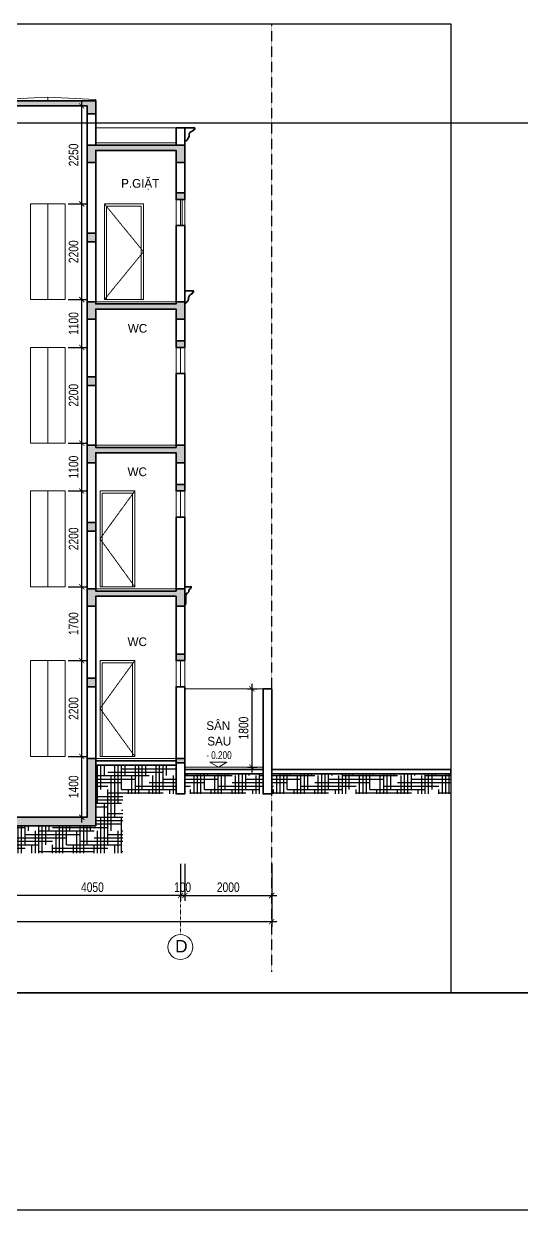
# Model space of a CAD drawing. Header units: millimetres. Extents: x -127141 to 682685, y -1234500 to 49778.
# Drawn here: x 520368 to 531819, y -200000 to -172725 of the extents above; entities that cross this region are included whole.
import ezdxf
from ezdxf.enums import TextEntityAlignment as Align

# ---------------------------------------------------------------- set-up
doc = ezdxf.new("R2010")
doc.units = ezdxf.units.MM
doc.header["$MEASUREMENT"] = 0
doc.linetypes.add('CENTER', pattern=[3, 1.5, -0.5, 0.5, -0.5])
doc.linetypes.add('HIDDEN', pattern=[0.75, 0.5, -0.25])
for name, color, linetype, lineweight in [('-CENTER', 143, 'CENTER', 13), ('-CONCRETE', 1, 'Continuous', 35), ('-DOOR', 137, 'Continuous', 9), ('-HATCH', 8, 'Continuous', 5), ('-KH', 143, 'Continuous', 13), ('-LINE1', 7, 'Continuous', 18), ('-TEXT', 7, 'Continuous', 15), ('-WALL', 4, 'Continuous', 35), ('A-NET THAY', 125, 'Continuous', 18), ('A-TUONG', 7, 'Continuous', 35), ('TEXT25', 2, 'Continuous', 13)]:
    doc.layers.add(name, color=color, linetype=linetype, lineweight=lineweight)
for name, color, linetype in [('-RANH GIOI LO DAT', 12, 'Continuous'), ('12. NET DIM', 252, 'Continuous'), ('13. NET HATCH', 251, 'Continuous')]:
    doc.layers.add(name, color=color, linetype=linetype)
doc.layers.add('LUOI GIONG', color=160, linetype='Continuous', plot=False)
doc.styles.add('1', font='arial.ttf')
doc.styles.add('AVANH', font='', dxfattribs={"width": 0.8})
doc.styles.add('SVN_AVO_thuong', font='')
doc.styles.get('AVANH').set_extended_font_data('.VnAvantH')
doc.styles.get('SVN_AVO_thuong').set_extended_font_data('SVN-Avo')
doc.dimstyles.new('C_100A3', dxfattribs={"dimscale": 100, "dimtxt": 2.2, "dimasz": 1.2, "dimexe": 1.2, "dimexo": 0, "dimgap": 0.75, "dimtad": 1, "dimdec": 0, "dimzin": 0, "dimdsep": 46, "dimtxsty": 'AVANH', "dimblk": 'ARCHTICK', "dimcen": 0, "dimdle": 1.2, "dimclrd": 256, "dimclre": 256, "dimclrt": 7, "dimadec": 0, "dimazin": 0, "dimtfac": 0.0001, "dimtdec": 0, "dimtix": 1, "dimtmove": 2, "dimatfit": 3, "dimfxl": 1.8, "dimtolj": 1, "dimtzin": 0, "dimarcsym": 0})
pattern_1 = [(50, (155045.33, 446280.92), (71.7260183, -6.2752135), [7.5, -82.5]), (355, (155045.33, 446280.92), (-13.875133, 75.2192134), [6, -66]), (100.4514, (155051.31, 446280.4), (57.850938, 68.943954), [6.374019, -70.114211]), (46.1842, (155045.33, 446300.92), (106.724105, -16.551901), [11.25, -123.75]), (96.6356, (155054.22, 446299.54), (93.46627, 97.411787), [9.561029, -105.1713]), (351.1842, (155045.33, 446300.92), (93.466195, 97.41186), [9, -99]), (21, (155055.33, 446295.92), (59.690705, -40.261889), [7.5, -82.5]), (326, (155055.33, 446295.92), (24.331533, 72.5150045), [6, -66]), (71.4514, (155060.304, 446292.565), (84.022263, 32.2530497), [6.374019, -70.114211]), (37.5, (155045.33, 446280.92), (1.2159855, 33.2893854), [0, -65.2, 0, -67, 0, -66.25]), (7.5, (155045.33, 446280.92), (26.3069537, 39.4411712), [0, -38.2, 0, -63.7, 0, -25.25]), (327.5, (155023.03, 446280.92), (53.3822436, -2.2554872), [0, -25, 0, -78, 0, -103.5]), (317.5, (155013.03, 446280.92), (58.318617, 10.0104982), [0, -32.5, 0, -51.8, 0, -73.5]), (45, (155045.33, 446280.92), (-30.0520382, 30.0520382), []), (45, (155045.33, 446293.17), (-30.0520382, 30.0520382), [])]

# ---------------------------------------------------------------- blocks, each defined once
blk = doc.blocks.new('A$Cd249ac7f')
at = {"layer": '-KH'}
blk.add_line((11, 0), (379, 0), dxfattribs=at)
blk.add_lwpolyline([(390, 118), (0, 118), (195, 0)], close=True, dxfattribs=at)
blk.add_solid([(195, 0), (195, 118), (390, 118), (195, 0)], dxfattribs=at)
blk = doc.blocks.new('_ArchTick')
at = {"color": 0, "linetype": 'ByBlock', "const_width": 0.15}
blk.add_lwpolyline([(-0.5, -0.5), (0.5, 0.5)], dxfattribs=at)
blk = doc.blocks.new('*D1628')
at = {"layer": '12. NET DIM', "lineweight": -2, "transparency": 16777216}
for p, q in [((519925, -192040), (519925, -192884)), ((523975, -192040), (523975, -192884)), ((524095, -192764), (519805, -192764))]:
    blk.add_line(p, q, dxfattribs=at)
at = {"layer": 'Defpoints', "color": 0, "transparency": 16777216}
for p in [(519925, -192040), (523975, -192040), (519925, -192764)]:
    blk.add_point(p, dxfattribs=at)
at = {"layer": '12. NET DIM', "lineweight": -2, "transparency": 16777216, "xscale": 119.9999999999999, "yscale": 119.9999999999999, "zscale": 119.9999999999999, "rotation": 180}
blk.add_blockref('_ArchTick', (519925, -192764), dxfattribs=at)
at = {"layer": '12. NET DIM', "lineweight": -2, "transparency": 16777216, "xscale": 119.9999999999999, "yscale": 119.9999999999999, "zscale": 119.9999999999999}
blk.add_blockref('_ArchTick', (523975, -192764), dxfattribs=at)
at = {"layer": '12. NET DIM', "color": 7, "transparency": 16777216, "insert": (521950, -192575), "char_height": 220, "attachment_point": 5, "style": 'AVANH'}
blk.add_mtext('\\A1;4050', dxfattribs=at)
blk = doc.blocks.new('*D1631')
at = {"layer": '12. NET DIM', "lineweight": -2, "transparency": 16777216}
for p, q in [((523975, -192040), (523975, -192884)), ((524075, -192040), (524075, -192884)), ((523975, -192764), (523855, -192764)), ((523975, -192764), (524075, -192764)), ((524075, -192764), (524195, -192764))]:
    blk.add_line(p, q, dxfattribs=at)
at = {"layer": 'Defpoints', "color": 0, "transparency": 16777216}
for p in [(523975, -192040), (524075, -192040), (524075, -192764)]:
    blk.add_point(p, dxfattribs=at)
at = {"layer": '12. NET DIM', "lineweight": -2, "transparency": 16777216, "xscale": 119.9999999999999, "yscale": 119.9999999999999, "zscale": 119.9999999999999}
blk.add_blockref('_ArchTick', (523975, -192764), dxfattribs=at)
at = {"layer": '12. NET DIM', "lineweight": -2, "transparency": 16777216, "xscale": 119.9999999999999, "yscale": 119.9999999999999, "zscale": 119.9999999999999, "rotation": 180}
blk.add_blockref('_ArchTick', (524075, -192764), dxfattribs=at)
at = {"layer": '12. NET DIM', "color": 7, "transparency": 16777216, "insert": (524025, -192575), "char_height": 220, "attachment_point": 5, "style": 'AVANH'}
blk.add_mtext('\\A1;100', dxfattribs=at)
blk = doc.blocks.new('*D1632')
at = {"layer": '12. NET DIM', "lineweight": -2, "transparency": 16777216}
for p, q in [((524075, -192040), (524075, -192884)), ((526075, -192040), (526075, -192884)), ((523955, -192764), (526195, -192764))]:
    blk.add_line(p, q, dxfattribs=at)
at = {"layer": 'Defpoints', "color": 0, "transparency": 16777216}
for p in [(524075, -192040), (526075, -192040), (526075, -192764)]:
    blk.add_point(p, dxfattribs=at)
at = {"layer": '12. NET DIM', "lineweight": -2, "transparency": 16777216, "xscale": 119.9999999999999, "yscale": 119.9999999999999, "zscale": 119.9999999999999, "rotation": 180}
blk.add_blockref('_ArchTick', (524075, -192764), dxfattribs=at)
at = {"layer": '12. NET DIM', "lineweight": -2, "transparency": 16777216, "xscale": 119.9999999999999, "yscale": 119.9999999999999, "zscale": 119.9999999999999}
blk.add_blockref('_ArchTick', (526075, -192764), dxfattribs=at)
at = {"layer": '12. NET DIM', "color": 7, "transparency": 16777216, "insert": (525075, -192575), "char_height": 220, "attachment_point": 5, "style": 'AVANH'}
blk.add_mtext('\\A1;2000', dxfattribs=at)
blk = doc.blocks.new('*D1553')
at = {"layer": '12. NET DIM', "lineweight": -2, "transparency": 16777216}
for p, q in [((521704, -191086), (521704, -189446)), ((521394, -189566), (521824, -189566)), ((521394, -190966), (521824, -190966))]:
    blk.add_line(p, q, dxfattribs=at)
at = {"layer": 'Defpoints', "color": 0, "transparency": 16777216}
for p in [(521394, -189566), (521704, -189566), (521394, -190966)]:
    blk.add_point(p, dxfattribs=at)
at = {"layer": '12. NET DIM', "lineweight": -2, "transparency": 16777216, "xscale": 119.9999999999999, "yscale": 119.9999999999999, "zscale": 119.9999999999999}
for p, rotation in [((521704, -189566), 90), ((521704, -190966), 270)]:
    blk.add_blockref('_ArchTick', p, dxfattribs=dict(at, rotation=rotation))
at = {"layer": '12. NET DIM', "color": 7, "transparency": 16777216, "insert": (521516, -190266), "char_height": 220, "attachment_point": 5, "rotation": 90, "style": 'AVANH'}
blk.add_mtext('\\A1;1400', dxfattribs=at)
blk = doc.blocks.new('*D1554')
at = {"layer": '12. NET DIM', "lineweight": -2, "transparency": 16777216}
for p, q in [((521394, -187366), (521824, -187366)), ((521704, -189686), (521704, -187246)), ((521394, -189566), (521824, -189566))]:
    blk.add_line(p, q, dxfattribs=at)
at = {"layer": 'Defpoints', "color": 0, "transparency": 16777216}
for p in [(521394, -187366), (521704, -187366), (521394, -189566)]:
    blk.add_point(p, dxfattribs=at)
at = {"layer": '12. NET DIM', "lineweight": -2, "transparency": 16777216, "xscale": 119.9999999999999, "yscale": 119.9999999999999, "zscale": 119.9999999999999}
for p, rotation in [((521704, -187366), 90), ((521704, -189566), 270)]:
    blk.add_blockref('_ArchTick', p, dxfattribs=dict(at, rotation=rotation))
at = {"layer": '12. NET DIM', "color": 7, "transparency": 16777216, "insert": (521516, -188466), "char_height": 220, "attachment_point": 5, "rotation": 90, "style": 'AVANH'}
blk.add_mtext('\\A1;2200', dxfattribs=at)
blk = doc.blocks.new('*D1555')
at = {"layer": '12. NET DIM', "lineweight": -2, "transparency": 16777216}
for p, q in [((521394, -185666), (521824, -185666)), ((521704, -187486), (521704, -185546)), ((521394, -187366), (521824, -187366))]:
    blk.add_line(p, q, dxfattribs=at)
at = {"layer": 'Defpoints', "color": 0, "transparency": 16777216}
for p in [(521394, -185666), (521704, -185666), (521394, -187366)]:
    blk.add_point(p, dxfattribs=at)
at = {"layer": '12. NET DIM', "lineweight": -2, "transparency": 16777216, "xscale": 119.9999999999999, "yscale": 119.9999999999999, "zscale": 119.9999999999999}
for p, rotation in [((521704, -185666), 90), ((521704, -187366), 270)]:
    blk.add_blockref('_ArchTick', p, dxfattribs=dict(at, rotation=rotation))
at = {"layer": '12. NET DIM', "color": 7, "transparency": 16777216, "insert": (521516, -186516), "char_height": 220, "attachment_point": 5, "rotation": 90, "style": 'AVANH'}
blk.add_mtext('\\A1;1700', dxfattribs=at)
blk = doc.blocks.new('*D1556')
at = {"layer": '12. NET DIM', "lineweight": -2, "transparency": 16777216}
for p, q in [((521394, -183466), (521824, -183466)), ((521704, -185786), (521704, -183346)), ((521394, -185666), (521824, -185666))]:
    blk.add_line(p, q, dxfattribs=at)
at = {"layer": 'Defpoints', "color": 0, "transparency": 16777216}
for p in [(521394, -183466), (521704, -183466), (521394, -185666)]:
    blk.add_point(p, dxfattribs=at)
at = {"layer": '12. NET DIM', "lineweight": -2, "transparency": 16777216, "xscale": 119.9999999999999, "yscale": 119.9999999999999, "zscale": 119.9999999999999}
for p, rotation in [((521704, -183466), 90), ((521704, -185666), 270)]:
    blk.add_blockref('_ArchTick', p, dxfattribs=dict(at, rotation=rotation))
at = {"layer": '12. NET DIM', "color": 7, "transparency": 16777216, "insert": (521516, -184566), "char_height": 220, "attachment_point": 5, "rotation": 90, "style": 'AVANH'}
blk.add_mtext('\\A1;2200', dxfattribs=at)
blk = doc.blocks.new('*D1557')
at = {"layer": '12. NET DIM', "lineweight": -2, "transparency": 16777216}
for p, q in [((521394, -182366), (521824, -182366)), ((521704, -183586), (521704, -182246)), ((521394, -183466), (521824, -183466))]:
    blk.add_line(p, q, dxfattribs=at)
at = {"layer": 'Defpoints', "color": 0, "transparency": 16777216}
for p in [(521394, -182366), (521704, -182366), (521394, -183466)]:
    blk.add_point(p, dxfattribs=at)
at = {"layer": '12. NET DIM', "lineweight": -2, "transparency": 16777216, "xscale": 119.9999999999999, "yscale": 119.9999999999999, "zscale": 119.9999999999999}
for p, rotation in [((521704, -182366), 90), ((521704, -183466), 270)]:
    blk.add_blockref('_ArchTick', p, dxfattribs=dict(at, rotation=rotation))
at = {"layer": '12. NET DIM', "color": 7, "transparency": 16777216, "insert": (521516, -182916), "char_height": 220, "attachment_point": 5, "rotation": 90, "style": 'AVANH'}
blk.add_mtext('\\A1;1100', dxfattribs=at)
blk = doc.blocks.new('*D1558')
at = {"layer": '12. NET DIM', "lineweight": -2, "transparency": 16777216}
for p, q in [((521394, -180166), (521824, -180166)), ((521704, -182486), (521704, -180046)), ((521394, -182366), (521824, -182366))]:
    blk.add_line(p, q, dxfattribs=at)
at = {"layer": 'Defpoints', "color": 0, "transparency": 16777216}
for p in [(521394, -180166), (521704, -180166), (521394, -182366)]:
    blk.add_point(p, dxfattribs=at)
at = {"layer": '12. NET DIM', "lineweight": -2, "transparency": 16777216, "xscale": 119.9999999999999, "yscale": 119.9999999999999, "zscale": 119.9999999999999}
for p, rotation in [((521704, -180166), 90), ((521704, -182366), 270)]:
    blk.add_blockref('_ArchTick', p, dxfattribs=dict(at, rotation=rotation))
at = {"layer": '12. NET DIM', "color": 7, "transparency": 16777216, "insert": (521516, -181266), "char_height": 220, "attachment_point": 5, "rotation": 90, "style": 'AVANH'}
blk.add_mtext('\\A1;2200', dxfattribs=at)
blk = doc.blocks.new('*D1559')
at = {"layer": '12. NET DIM', "lineweight": -2, "transparency": 16777216}
for p, q in [((521394, -179066), (521824, -179066)), ((521704, -180286), (521704, -178946)), ((521394, -180166), (521824, -180166))]:
    blk.add_line(p, q, dxfattribs=at)
at = {"layer": 'Defpoints', "color": 0, "transparency": 16777216}
for p in [(521394, -179066), (521704, -179066), (521394, -180166)]:
    blk.add_point(p, dxfattribs=at)
at = {"layer": '12. NET DIM', "lineweight": -2, "transparency": 16777216, "xscale": 119.9999999999999, "yscale": 119.9999999999999, "zscale": 119.9999999999999}
for p, rotation in [((521704, -179066), 90), ((521704, -180166), 270)]:
    blk.add_blockref('_ArchTick', p, dxfattribs=dict(at, rotation=rotation))
at = {"layer": '12. NET DIM', "color": 7, "transparency": 16777216, "insert": (521516, -179616), "char_height": 220, "attachment_point": 5, "rotation": 90, "style": 'AVANH'}
blk.add_mtext('\\A1;1100', dxfattribs=at)
blk = doc.blocks.new('*D1560')
at = {"layer": '12. NET DIM', "lineweight": -2, "transparency": 16777216}
for p, q in [((521394, -176866), (521824, -176866)), ((521704, -179186), (521704, -176746)), ((521394, -179066), (521824, -179066))]:
    blk.add_line(p, q, dxfattribs=at)
at = {"layer": 'Defpoints', "color": 0, "transparency": 16777216}
for p in [(521394, -176866), (521704, -176866), (521394, -179066)]:
    blk.add_point(p, dxfattribs=at)
at = {"layer": '12. NET DIM', "lineweight": -2, "transparency": 16777216, "xscale": 119.9999999999999, "yscale": 119.9999999999999, "zscale": 119.9999999999999}
for p, rotation in [((521704, -176866), 90), ((521704, -179066), 270)]:
    blk.add_blockref('_ArchTick', p, dxfattribs=dict(at, rotation=rotation))
at = {"layer": '12. NET DIM', "color": 7, "transparency": 16777216, "insert": (521516, -177966), "char_height": 220, "attachment_point": 5, "rotation": 90, "style": 'AVANH'}
blk.add_mtext('\\A1;2200', dxfattribs=at)
blk = doc.blocks.new('*D1561')
at = {"layer": '12. NET DIM', "lineweight": -2, "transparency": 16777216}
for p, q in [((521704, -176986), (521704, -174496)), ((521394, -174616), (521824, -174616)), ((521394, -176866), (521824, -176866))]:
    blk.add_line(p, q, dxfattribs=at)
at = {"layer": 'Defpoints', "color": 0, "transparency": 16777216}
for p in [(521394, -174616), (521704, -174616), (521394, -176866)]:
    blk.add_point(p, dxfattribs=at)
at = {"layer": '12. NET DIM', "lineweight": -2, "transparency": 16777216, "xscale": 119.9999999999999, "yscale": 119.9999999999999, "zscale": 119.9999999999999}
for p, rotation in [((521704, -174616), 90), ((521704, -176866), 270)]:
    blk.add_blockref('_ArchTick', p, dxfattribs=dict(at, rotation=rotation))
at = {"layer": '12. NET DIM', "color": 7, "transparency": 16777216, "insert": (521516, -175741), "char_height": 220, "attachment_point": 5, "rotation": 90, "style": 'AVANH'}
blk.add_mtext('\\A1;2250', dxfattribs=at)
blk = doc.blocks.new('*D1563')
at = {"layer": '12. NET DIM', "lineweight": -2, "transparency": 16777216}
for p, q in [((507655, -192224), (507655, -193484)), ((526075, -192224), (526075, -193484)), ((507535, -193364), (526195, -193364))]:
    blk.add_line(p, q, dxfattribs=at)
at = {"layer": 'Defpoints', "color": 0, "transparency": 16777216}
for p in [(507655, -192224), (526075, -192224), (526075, -193364)]:
    blk.add_point(p, dxfattribs=at)
at = {"layer": '12. NET DIM', "lineweight": -2, "transparency": 16777216, "xscale": 119.9999999999999, "yscale": 119.9999999999999, "zscale": 119.9999999999999, "rotation": 180}
blk.add_blockref('_ArchTick', (507655, -193364), dxfattribs=at)
at = {"layer": '12. NET DIM', "lineweight": -2, "transparency": 16777216, "xscale": 119.9999999999999, "yscale": 119.9999999999999, "zscale": 119.9999999999999}
blk.add_blockref('_ArchTick', (526075, -193364), dxfattribs=at)
at = {"layer": '12. NET DIM', "color": 7, "transparency": 16777216, "insert": (516865, -193175), "char_height": 220, "attachment_point": 5, "style": 'AVANH'}
blk.add_mtext('\\A1;18420', dxfattribs=at)
blk = doc.blocks.new('*D1564')
at = {"layer": '12. NET DIM', "lineweight": -2, "transparency": 16777216}
for p, q in [((525618, -187896), (525618, -189936)), ((525522, -188016), (525738, -188016)), ((525522, -189816), (525738, -189816))]:
    blk.add_line(p, q, dxfattribs=at)
at = {"layer": 'Defpoints', "color": 0, "transparency": 16777216}
for p in [(525522, -188016), (525522, -189816), (525618, -189816)]:
    blk.add_point(p, dxfattribs=at)
at = {"layer": '12. NET DIM', "lineweight": -2, "transparency": 16777216, "xscale": 119.9999999999999, "yscale": 119.9999999999999, "zscale": 119.9999999999999}
for p, rotation in [((525618, -188016), 90), ((525618, -189816), 270)]:
    blk.add_blockref('_ArchTick', p, dxfattribs=dict(at, rotation=rotation))
at = {"layer": '12. NET DIM', "color": 7, "transparency": 16777216, "insert": (525429, -188916), "char_height": 220, "attachment_point": 5, "rotation": 90, "style": 'AVANH'}
blk.add_mtext('\\A1;1800', dxfattribs=at)
blk = doc.blocks.new('BB')
at = {"layer": 'A-NET THAY', "color": 2, "true_color": 0xf1eb1f}
blk.add_lwpolyline([(0, 33264), (47040, 33264), (47040, 0), (0, 0)], close=True, dxfattribs=at)

msp = doc.modelspace()

# ---------------------------------------------------------------- hatches: boundary and pattern name
at = {"layer": '13. NET HATCH'}
h = msp.add_hatch(dxfattribs=at)
h.set_pattern_fill('CHAU-01', color=256, scale=10, pattern_type=2)
h.set_pattern_definition(pattern_1)
h.paths.add_polyline_path([(524075, -179115.8), (523875, -179115.8), (523875, -179165.8), (522025, -179165.8), (522025, -179115.8), (521825, -179115.8), (521825, -179515.8), (522025, -179515.8), (522025, -179285.8), (523875, -179285.8), (523875, -179515.8), (524075, -179515.8)])
h.paths.add_polyline_path([(523225, -185885.8), (522025, -185885.8), (522025, -186115.8), (521825, -186115.8), (521825, -185715.8), (522025, -185715.8), (522025, -185765.8), (523425, -185765.8), (523875, -185765.8), (523875, -185715.8), (524075, -185715.8), (524075, -186115.8), (523875, -186115.8), (523875, -185885.8)])
h.paths.add_polyline_path([(521825, -182415.8), (522025, -182415.8), (522025, -182465.8), (523875, -182465.8), (523875, -182415.8), (524075, -182415.8), (524075, -182815.8), (523875, -182815.8), (523875, -182585.8), (522025, -182585.8), (522025, -182815.8), (521825, -182815.8)])
h.paths.add_polyline_path([(523875, -180015.8), (524075, -180015.8), (524075, -180165.8), (523875, -180165.8)])
h.paths.add_polyline_path([(523875, -183315.8), (524075, -183315.8), (524075, -183465.8), (523875, -183465.8)])
h.paths.add_polyline_path([(515325, -176727.2), (515325, -176877.2), (515125, -176877.2), (515125, -176727.2)])
h.paths.add_polyline_path([(519825, -174495.8), (522025, -174495.8), (522025, -174795.8), (521825, -174795.8), (521825, -174615.8), (520025, -174615.8), (520025, -174795.8), (519825, -174795.8)])
h.paths.add_polyline_path([(515125, -175515.8), (520025, -175515.8), (520025, -175915.8), (519825, -175915.8), (519825, -175635.8), (515325, -175635.8), (515325, -175915.8), (515125, -175915.8)])
h.paths.add_polyline_path([(521825, -175515.8), (524075, -175515.8), (524075, -175915.8), (523875, -175915.8), (523875, -175635.8), (522025, -175635.8), (522025, -175915.8), (521825, -175915.8)])
h.paths.add_polyline_path([(510390, -179115.8), (510590, -179115.8), (510590, -179165.8), (515125, -179165.8), (515125, -179115.8), (515325, -179115.8), (515325, -179515.8), (515125, -179515.8), (515125, -179285.8), (510590, -179285.8), (510590, -179515.8), (510390, -179515.8)])
h.paths.add_polyline_path([(523875, -176615.8), (524075, -176615.8), (524075, -176765.8), (523875, -176765.8)])
h.paths.add_polyline_path([(519825, -177540.8), (520025, -177540.8), (520025, -177740.8), (519825, -177740.8)])
h.paths.add_polyline_path([(521825, -177540.8), (522025, -177540.8), (522025, -177740.8), (521825, -177740.8)])
h.paths.add_polyline_path([(519825, -179115.8), (520025, -179115.8), (520025, -179515.8), (519825, -179515.8)])
h.paths.add_polyline_path([(521825, -180840.8), (522025, -180840.8), (522025, -181040.8), (521825, -181040.8)])
h.paths.add_polyline_path([(519825, -180840.8), (520025, -180840.8), (520025, -181040.8), (519825, -181040.8)])
h.paths.add_polyline_path([(510390, -179915.8), (510590, -179915.8), (510590, -180065.8), (510390, -180065.8)])
edge = h.paths.add_edge_path()
edge.add_line((518770.2, -181834.7), (516366.4, -180164.8))
edge.add_arc((515341.7, -181922.1), 2034.3, 59.75422, 93.28903)
edge.add_line((515225, -179891.2), (515225, -179791))
edge.add_arc((515341.7, -181922.1), 2134.3, 59.64645, 93.13477, ccw=False)
edge.add_line((516420.3, -180080.4), (518825, -181751.1))
edge.add_arc((520027.2, -179804.3), 2288.1, 238.30465, 267.44123)
edge.add_line((519925, -182090), (519925, -182190.1))
edge.add_arc((520027.2, -179804.3), 2388.1, 238.23916, 267.54845, ccw=False)
h.paths.add_polyline_path([(519825, -182415.8), (520025, -182415.8), (520025, -182815.8), (519825, -182815.8)])
h.paths.add_polyline_path([(521825, -184190.8), (522025, -184190.8), (522025, -184390.8), (521825, -184390.8)])
h.paths.add_polyline_path([(519825, -184190.8), (520025, -184190.8), (520025, -184390.8), (519825, -184390.8)])
h.paths.add_polyline_path([(509189.7, -183215.4), (509389.7, -183215.4), (509389.7, -183315.4), (509189.7, -183315.4)])
h.paths.add_polyline_path([(510390, -183215.8), (510590, -183215.8), (510590, -183365.8), (510390, -183365.8)])
h.paths.add_polyline_path([(510390, -186465.8), (510590, -186465.8), (510590, -186615.8), (510390, -186615.8)])
h.paths.add_polyline_path([(511590, -186465.8), (511790, -186465.8), (511790, -186615.8), (511590, -186615.8)])
h.paths.add_polyline_path([(519825, -187765.8), (520025, -187765.8), (520025, -187965.8), (519825, -187965.8)])
h.paths.add_polyline_path([(521825, -187765.8), (522025, -187765.8), (522025, -187965.8), (521825, -187965.8)])
h.paths.add_polyline_path([(523875, -187215.8), (524075, -187215.8), (524075, -187365.8), (523875, -187365.8)])
h.paths.add_polyline_path([(510389.6, -181914.9), (510590, -181914.9), (510590, -182114.9), (510390, -182114.9), (510390, -182025.1), (509389.7, -182491.5), (509389.7, -182815.8), (508885, -182810.8), (508885, -182616.5)])
h.paths.add_polyline_path([(510390, -182415.8), (515325, -182415.8), (515325, -182815.8), (515125, -182815.8), (515125, -182535.8), (510590, -182535.8), (510590, -182815.8), (510390, -182815.8)])
edge = h.paths.add_edge_path()
edge.add_arc((515341.7, -185222.1), 2034.3, 59.75422, 93.28903)
edge.add_line((515225, -183191.2), (515225, -183091))
edge.add_arc((515341.7, -185222.1), 2134.3, 59.64645, 93.13477, ccw=False)
edge.add_line((516420.3, -183380.4), (518825, -185051.1))
edge.add_arc((520027.2, -183104.3), 2288.1, 238.30465, 267.44123)
edge.add_line((519925, -185390), (519925, -185490.1))
edge.add_arc((520027.2, -183104.3), 2388.1, 238.23916, 267.54845, ccw=False)
edge.add_line((518770.2, -185134.7), (516366.4, -183464.8))
h.paths.add_polyline_path([(519825, -185765.8), (520025, -185765.8), (520025, -186115.8), (519825, -186115.8)])
h.paths.add_polyline_path([(510590, -185835.8), (510590, -186115.8), (510390, -186115.8), (510390, -185885.8), (509390, -185885.8), (509390, -186085.8), (509190, -186085.8), (509190, -185765.8), (510390, -185765.8), (510390, -185715.8), (515325, -185715.8), (515325, -186115.8), (515125, -186115.8), (515125, -185835.8)])
edge = h.paths.add_edge_path()
edge.add_line((515225, -186609.6), (515225, -186508.4))
edge.add_arc((514810.9, -189219.5), 2742.6, 56.49027, 81.31495, ccw=False)
edge.add_line((516325, -186932.8), (518917.4, -188691))
edge.add_arc((520085.7, -186983.2), 2069.2, 235.62527, 265.54758)
edge.add_line((519925, -189046.2), (519925, -189146.4))
edge.add_arc((520085.7, -186983.2), 2169.2, 235.63057, 265.75322, ccw=False)
edge.add_line((518861.1, -188773.7), (516269.4, -187015.8))
edge.add_arc((514810.9, -189219.5), 2642.6, 56.50223, 80.9836)
h = msp.add_hatch(dxfattribs=at)
h.set_pattern_fill('HOUND', color=256, scale=50)
h.set_pattern_definition([(0, (149876.55, -284942.26), (317.5, 79.375), [1270, -635]), (90, (149876.55, -284942.26), (-79.375, -317.5), [1270, -635])])
h.paths.add_polyline_path([(526075.5, -189965.7), (530197.5, -189965.7), (530197.5, -190429.8), (526075.5, -190429.8)])
h.paths.add_polyline_path([(524075, -189965.8), (525875.5, -189965.8), (525875.5, -190429.8), (524075, -190429.8)])
h.paths.add_polyline_path([(523425, -189765.7), (523875, -189765.7), (523875, -190429.8), (523425, -190429.8)])
h.paths.add_polyline_path([(522025, -189765.8), (523425, -189765.8), (523424.6, -190429.8), (522653.1, -190429.8), (522653.1, -191793.4), (519241.5, -191793.4), (519241.5, -190429.8), (512525, -190429.8), (512525, -189715.8), (519825, -189715.8), (519825, -191165.8), (522025, -191165.8)])
h.paths.add_polyline_path([(511325, -189765.8), (512325, -189765.8), (512325, -190429.8), (511325, -190429.8)])
h.paths.add_polyline_path([(507855.1, -189915.8), (511125, -189915.8), (511125, -190429.8), (507855.1, -190429.8)])
h = msp.add_hatch(dxfattribs=at)
h.set_pattern_fill('CHAU-01', color=256, scale=10, pattern_type=2)
h.set_pattern_definition(pattern_1)
h.paths.add_polyline_path([(519825, -189615.8), (520025, -189615.8), (520025, -190965.8), (521825, -190965.8), (521825, -189615.8), (522025, -189615.8), (522025, -191165.8), (519825, -191165.8)])
h = msp.add_hatch(dxfattribs=at)
h.set_pattern_fill('CHAU-01', color=256, scale=10, pattern_type=2)
h.set_pattern_definition([(50, (153445.33, 446280.92), (71.7260183, -6.2752135), [7.5, -82.5]), (355, (153445.33, 446280.92), (-13.875133, 75.2192134), [6, -66]), (100.4514, (153451.31, 446280.4), (57.850938, 68.943954), [6.374019, -70.114211]), (46.1842, (153445.33, 446300.92), (106.724105, -16.551901), [11.25, -123.75]), (96.6356, (153454.22, 446299.54), (93.46627, 97.411787), [9.561029, -105.1713]), (351.1842, (153445.33, 446300.92), (93.466195, 97.41186), [9, -99]), (21, (153455.33, 446295.92), (59.690705, -40.261889), [7.5, -82.5]), (326, (153455.33, 446295.92), (24.331533, 72.5150045), [6, -66]), (71.4514, (153460.304, 446292.565), (84.022263, 32.2530497), [6.374019, -70.114211]), (37.5, (153445.33, 446280.92), (1.2159855, 33.2893854), [0, -65.2, 0, -67, 0, -66.25]), (7.5, (153445.33, 446280.92), (26.3069537, 39.4411712), [0, -38.2, 0, -63.7, 0, -25.25]), (327.5, (153423.03, 446280.92), (53.3822436, -2.2554872), [0, -25, 0, -78, 0, -103.5]), (317.5, (153413.03, 446280.92), (58.318617, 10.0104982), [0, -32.5, 0, -51.8, 0, -73.5]), (45, (153445.33, 446280.92), (-30.0520382, 30.0520382), []), (45, (153445.33, 446293.17), (-30.0520382, 30.0520382), [])])
h.paths.add_polyline_path([(521824.5, -189615.8), (521824.5, -189715.8), (521825, -189715.8)])
h.paths.add_polyline_path([(523875, -189615.8), (524074.5, -189615.8), (524074.5, -189715.8), (523875, -189715.8)])

# ---------------------------------------------------------------- linework, layer by layer
at = {"layer": '-CENTER', "ltscale": 0.1}
msp.add_lwpolyline([(523975, -192040.2), (523975, -193662.2)], dxfattribs=at)
at = {"layer": '-CONCRETE'}
for points in [[(519825, -174495.8), (522025, -174495.8), (522025, -174795.8), (521825, -174795.8), (521825, -174615.8), (520025, -174615.8), (520025, -174795.8), (519825, -174795.8)], [(521825, -175515.8), (524075, -175515.8), (524075, -175915.8), (523875, -175915.8), (523875, -175635.8), (522025, -175635.8), (522025, -175915.8), (521825, -175915.8)], [(523875, -176615.8), (524075, -176615.8), (524075, -176765.8), (523875, -176765.8)], [(521825, -177540.8), (522025, -177540.8), (522025, -177740.8), (521825, -177740.8)], [(524075, -179115.8), (523875, -179115.8), (523875, -179165.8), (522025, -179165.8), (522025, -179115.8), (521825, -179115.8), (521825, -179515.8), (522025, -179515.8), (522025, -179285.8), (523875, -179285.8), (523875, -179515.8), (524075, -179515.8)], [(523875, -180015.8), (524075, -180015.8), (524075, -180165.8), (523875, -180165.8)], [(521825, -180840.8), (522025, -180840.8), (522025, -181040.8), (521825, -181040.8)], [(521825, -182415.8), (522025, -182415.8), (522025, -182465.8), (523875, -182465.8), (523875, -182415.8), (524075, -182415.8), (524075, -182815.8), (523875, -182815.8), (523875, -182585.8), (522025, -182585.8), (522025, -182815.8), (521825, -182815.8)], [(523875, -183315.8), (524075, -183315.8), (524075, -183465.8), (523875, -183465.8)], [(521825, -184190.8), (522025, -184190.8), (522025, -184390.8), (521825, -184390.8)], [(523225, -185885.8), (522025, -185885.8), (522025, -186115.8), (521825, -186115.8), (521825, -185715.8), (522025, -185715.8), (522025, -185765.8), (523875, -185765.8), (523875, -185715.8), (524075, -185715.8), (524075, -186115.8), (523875, -186115.8), (523875, -185885.8), (523575, -185885.8)], [(523875, -187215.8), (524075, -187215.8), (524075, -187365.8), (523875, -187365.8)], [(521825, -187765.8), (522025, -187765.8), (522025, -187965.8), (521825, -187965.8)], [(519825, -189615.8), (520025, -189615.8), (520025, -190965.8), (521825, -190965.8), (521825, -189615.8), (522025, -189615.8), (522025, -191165.8), (519825, -191165.8)], [(523875, -189665.8), (522025, -189665.8), (522025, -189765.8), (523875, -189765.8)], [(523875, -189615.8), (524074.5, -189615.8), (524074.5, -189715.8), (523875, -189715.8)], [(525875.5, -189865.8), (524075, -189865.8), (524075, -189965.8), (525875.5, -189965.8)], [(530197.5, -189865.7), (526075.5, -189865.7), (526075.5, -189965.7), (530197.5, -189965.7)]]:
    msp.add_lwpolyline(points, close=True, dxfattribs=at)
at = {"layer": '-DOOR', "lineweight": 9}
for points in [[(523075, -179065.8), (522275, -179065.8), (522275, -176915.8), (523075, -176915.8)], [(524075, -176765.8), (523875, -176765.8), (523875, -177365.8), (524075, -177365.8)], [(523975, -177365.8), (524013, -177365.8), (524013, -176765.8), (523975, -176765.8)], [(523875, -180165.8), (524075, -180165.8), (524075, -180765.8), (523875, -180765.8)], [(522175, -185665.8), (522875, -185665.8), (522875, -183515.8), (522175, -183515.8)], [(523875, -183465.8), (524075, -183465.8), (524075, -184065.8), (523875, -184065.8)], [(524075, -187365.8), (523875, -187365.8), (523875, -187965.8), (524075, -187965.8)], [(522175, -189565.8), (522875, -189565.8), (522875, -187415.8), (522175, -187415.8)]]:
    msp.add_lwpolyline(points, close=True, dxfattribs=at)
for points in [[(523975, -180765.8), (523975, -180165.8)], [(523975, -184065.8), (523975, -183465.8)], [(523975, -187365.8), (523975, -187965.8)]]:
    msp.add_lwpolyline(points, dxfattribs=at)
at = {"layer": '-HATCH', "linetype": 'HIDDEN', "ltscale": 3}
for points in [[(522225, -176865.8), (523125, -177965.8), (522225, -179065.8)], [(522925, -183465.8), (522125, -184565.8), (522925, -185665.8)], [(522925, -187365.8), (522125, -188465.8), (522925, -189565.8)]]:
    msp.add_lwpolyline(points, dxfattribs=at)
at = {"layer": '-KH'}
msp.add_circle((523975, -193948.5), 286.3, dxfattribs=at)
at = {"layer": '-LINE1'}
for p, q in [((522025, -175465.8), (523874.5, -175465.8)), ((522025, -179115.8), (523874.5, -179115.8)), ((522025.1, -182415.8), (523874.5, -182415.8)), ((522025, -189615.8), (523875, -189615.8))]:
    msp.add_line(p, q, dxfattribs=at)
at = {"layer": '-LINE1', "lineweight": 20}
for points in [[(519825, -174495.8), (519825, -174465.8), (520925, -174415.8)], [(520925, -174495.8), (520925, -174415.8)], [(522025, -174495.8), (522025, -174465.8), (520925, -174415.8)], [(520925, -174495.8), (520925, -174415.8)], [(522025, -175115.8), (523875, -175115.8)]]:
    msp.add_lwpolyline(points, dxfattribs=at)
at = {"layer": '-LINE1'}
for points in [[(520925, -179065.8), (520925, -176865.8), (521325, -176865.8), (521325, -179065.8), (520525, -179065.8), (520525, -176865.8), (520925, -176865.8), (520925, -179065.8)], [(520925, -182365.8), (520925, -180165.8), (521325, -180165.8), (521325, -182365.8), (520525, -182365.8), (520525, -180165.8), (520925, -180165.8), (520925, -182365.8)], [(520925, -185665.8), (520925, -183465.8), (521325, -183465.8), (521325, -185665.8), (520525, -185665.8), (520525, -183465.8), (520925, -183465.8), (520925, -185665.8)], [(523875, -185715.8), (522025, -185715.8)], [(520925, -189565.8), (520925, -187365.8), (521325, -187365.8), (521325, -189565.8), (520525, -189565.8), (520525, -187365.8), (520925, -187365.8), (520925, -189565.8)], [(525875.5, -188015.8), (524075, -188015.8)], [(523875, -189615.8), (523575, -189615.8)], [(525875.5, -189815.8), (524075, -189815.8)]]:
    msp.add_lwpolyline(points, dxfattribs=at)
for points in [[(523125, -179065.8), (522225, -179065.8), (522225, -176865.8), (523125, -176865.8)], [(522125, -185665.8), (522925, -185665.8), (522925, -183465.8), (522125, -183465.8)], [(522125, -189565.8), (522925, -189565.8), (522925, -187365.8), (522125, -187365.8)]]:
    msp.add_lwpolyline(points, close=True, dxfattribs=at)
at = {"layer": '-RANH GIOI LO DAT', "linetype": 'HIDDEN', "ltscale": 10}
msp.add_lwpolyline([(526075.5, -194519.6), (526075.5, -172725)], dxfattribs=at)
at = {"layer": '-WALL'}
for p, q in [((521825, -174795.8), (521825, -175515.8)), ((522025, -174795.8), (522025, -175515.8)), ((523875, -175115.8), (524305.1, -175115.8)), ((523875, -175315.8), (523875, -175115.8)), ((524305.1, -175155.8), (524280.1, -175155.8)), ((524305.1, -175115.8), (524305.1, -175155.8)), ((524075, -175415.8), (524105.1, -175415.8)), ((521825, -179115.8), (521825, -175715.8)), ((522025, -179115.8), (522025, -175715.8)), ((521825, -182415.8), (521825, -179515.8)), ((522025, -182415.8), (522025, -179515.8)), ((521825, -185715.8), (521825, -182815.8)), ((522025, -185715.8), (522025, -182815.8)), ((521825, -187765.8), (521825, -186115.8)), ((522025, -187765.8), (522025, -186115.8)), ((521825, -189615.8), (521825, -187965.8)), ((522025, -189615.8), (522025, -187965.8))]:
    msp.add_line(p, q, dxfattribs=at)
at = {"layer": '-WALL', "color": 1}
msp.add_lwpolyline([(523875, -175115.8), (524075, -175115.8), (524075, -175515.8), (523875, -175515.8)], close=True, dxfattribs=at)
at = {"layer": '-WALL'}
for points in [[(524075, -175915.8), (523875, -175915.8), (523875, -176615.8), (524075, -176615.8)], [(524075, -177365.8), (523875, -177365.8), (523875, -179115.8), (524075, -179115.8)], [(523875, -179515.8), (523875, -179515.8), (524075, -179515.8), (524075, -180015.8), (523875, -180015.8)], [(523875, -180765.8), (524075, -180765.8), (524075, -182415.8), (524075, -182415.8), (523875, -182415.8)], [(523875, -182815.8), (523875, -182815.8), (524075, -182815.8), (524075, -183315.8), (523875, -183315.8)], [(523875, -184065.8), (524075, -184065.8), (524075, -185715.8), (524075, -185715.8), (523875, -185715.8)], [(524075, -187215.8), (523875, -187215.8), (523875, -186115.8), (524075, -186115.8)], [(524075, -187965.8), (523875, -187965.8), (523875, -189615.8), (524075, -189615.8)], [(526075.5, -188015.8), (525875.5, -188015.8), (525875.5, -190429.8), (526075.5, -190429.8)], [(524075, -189715.8), (523875, -189715.8), (523875, -190429.8), (524075, -190429.8)]]:
    msp.add_lwpolyline(points, close=True, dxfattribs=at)
for points in [[(524219.3, -178939), (524231.1, -178939, 0.2660476), (524248.4, -178923.4, 0.0985079), (524252.6, -178901.5), (524274.8, -178901.5), (524274.8, -178864), (524075, -178864), (524075, -179165.8), (524083.5, -179165.8, 0.284888), (524108.3, -179126.5, 0.229657), (524151.9, -179083, 0.0946631), (524163.7, -179027.3, -0.2630973)], [(524075, -185666.4), (524223, -185666.4), (524223, -185686.4), (524214, -185686.4), (524214, -185706.4, 0.3522811), (524169.1, -185760.6, -0.4254581), (524114, -185816.4), (524114, -185856.3), (524102.8, -185856.3), (524102.8, -186048.9, -0.4021599), (524095.3, -186056.5, 0.4172049), (524087.8, -186063.9), (524087.8, -186086.2), (524075, -186086.2)]]:
    msp.add_lwpolyline(points, format="xyb", close=True, dxfattribs=at)
for centre, radius, start, end in [((524092.8, -175375.3), 42.3, 286.88224, 359.37796), ((524072.8, -175293.5), 103.2, 307.114, 4.14), ((524258.4, -175277.7), 83.1, 99.85448, 185.77524), ((524241, -175156.8), 39.1, 274.75407, 1.47609)]:
    msp.add_arc(centre, radius, start, end, dxfattribs=at)
at = {"layer": 'A-TUONG'}
msp.add_lwpolyline([(435697.5, -195000), (597851, -195000)], dxfattribs=at)
at = {"layer": 'Defpoints'}
msp.add_lwpolyline([(530197.5, -195000), (498697.5, -195000), (498697.5, -172725), (530197.5, -172725)], close=True, dxfattribs=at)
at = {"layer": 'LUOI GIONG'}
msp.add_lwpolyline([(485697.5, -175000), (535697.5, -175000), (535697.5, -200000), (485697.5, -200000)], close=True, dxfattribs=at)

# ---------------------------------------------------------------- block references
at = {"layer": '-CONCRETE', "xscale": -1}
msp.add_blockref('A$Cd249ac7f', (525044, -189815.8), dxfattribs=at)
at = {"layer": 'A-NET THAY', "color": 2, "true_color": 0xf1eb1f, "xscale": 0.669642857071377, "yscale": 0.669642857071377, "zscale": 0.669642857071377}
msp.add_blockref('BB', (498697.5, -195000), dxfattribs=at)

# ---------------------------------------------------------------- texts
at = {"layer": '-TEXT', "style": '1', "width": 0.75}
msp.add_text('- 0.200', height=180, dxfattribs=at).set_placement((524567.2, -189627.8))
at = {"layer": '-TEXT', "color": 2, "style": '1'}
msp.add_text('D', height=286.3, dxfattribs=at).set_placement((523996.3, -193930.4), align=Align.MIDDLE_CENTER)
at = {"layer": 'TEXT25', "style": 'SVN_AVO_thuong'}
for s, p in [('P.GIẶT', (522610.9, -176494.5)), ('WC', (522764.8, -179827.5)), ('WC', (522757.9, -183125)), ('WC', (522757.9, -187031.4)), ('SÂN', (524570.5, -188959.7)), ('SAU', (524593.5, -189316.5))]:
    msp.add_text(s, height=200, rotation=0, dxfattribs=at).set_placement(p)

# ---------------------------------------------------------------- dimensions: what is measured, and where the dimension line sits
at = {"layer": '12. NET DIM'}
for base, p1, p2, angle, picture, middle in [((521704.4, -174615.8), (521394.1, -176865.8), (521394.1, -174615.8), 90, '*D1561', (521515.6, -175740.8)), ((521704.4, -176865.8), (521394.1, -179065.8), (521394.1, -176865.8), 90, '*D1560', (521515.6, -177965.8)), ((521704.4, -179065.8), (521394.1, -180165.8), (521394.1, -179065.8), 90, '*D1559', (521515.6, -179615.8)), ((521704.4, -180165.8), (521394.1, -182365.8), (521394.1, -180165.8), 90, '*D1558', (521515.6, -181265.8)), ((521704.4, -182365.8), (521394.1, -183465.8), (521394.1, -182365.8), 90, '*D1557', (521515.6, -182915.8)), ((521704.4, -183465.8), (521394.1, -185665.8), (521394.1, -183465.8), 90, '*D1556', (521515.6, -184565.8)), ((521704.4, -185665.8), (521394.1, -187365.8), (521394.1, -185665.8), 90, '*D1555', (521515.6, -186515.8)), ((521704.4, -187365.8), (521394.1, -189565.8), (521394.1, -187365.8), 90, '*D1554', (521515.6, -188465.8)), ((525617.7, -189815.8), (525521.9, -188015.8), (525521.9, -189815.8), 90, '*D1564', (525428.9, -188915.8)), ((521704.4, -189565.8), (521394.1, -190965.8), (521394.1, -189565.8), 90, '*D1553', (521515.6, -190265.8)), ((526075.5, -193364), (507655.1, -192223.6), (526075.5, -192223.6), 180, '*D1563', (516865.3, -193175.2)), ((519925, -192764), (523975, -192040.2), (519925, -192040.2), 180, '*D1628', (521950, -192575.2)), ((524075, -192764), (523975, -192040.2), (524075, -192040.2), 180, '*D1631', (524025, -192575.2)), ((526075.4758, -192763.9575), (524075.0353, -192040.1947), (526075.4758, -192040.1947), 180, '*D1632', (525075.2555, -192575.1769))]:
    dim = msp.add_linear_dim(base=base, p1=p1, p2=p2, angle=angle, dimstyle='C_100A3', dxfattribs=at)
    dim.commit()
    dim.dimension.update_dxf_attribs({"geometry": picture, "text_midpoint": middle})

doc.saveas('drawing.dxf')
